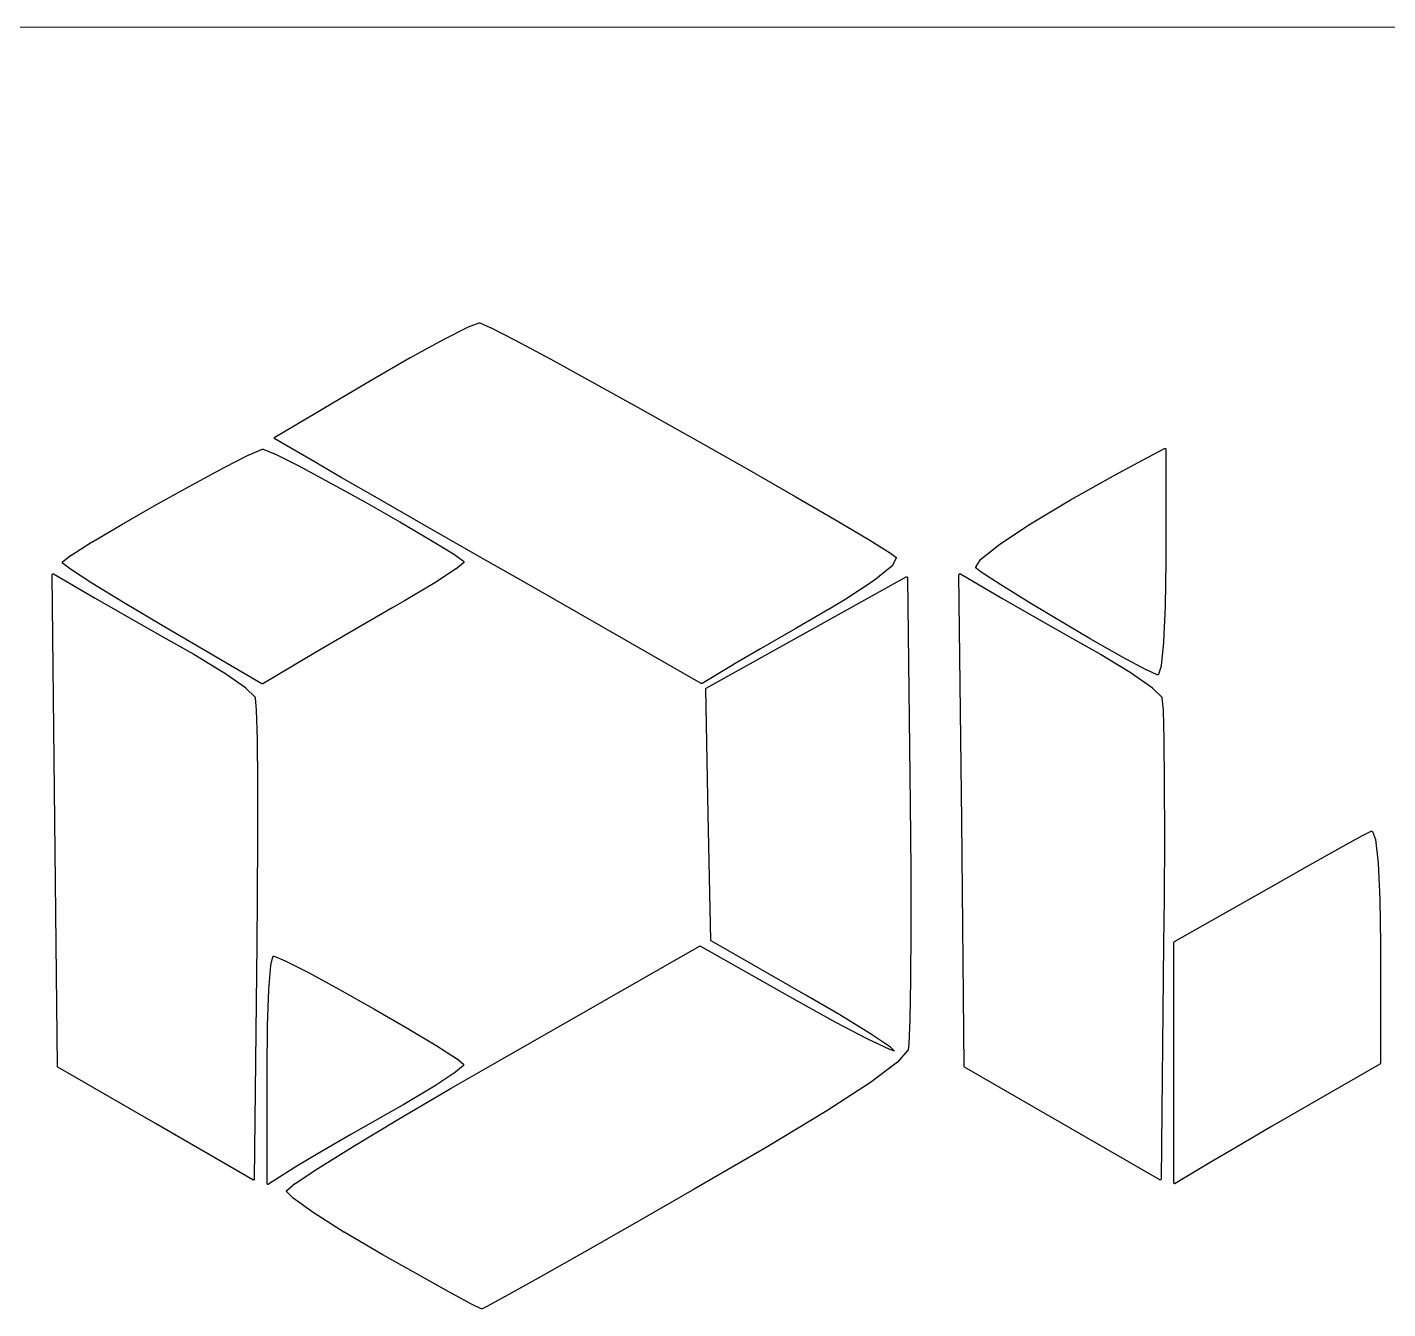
# Model space of a CAD drawing. Header units: millimetres. Extents: x 24 to 207, y 13 to 184.
# Drawn here: x 61.47 to 69.35, y 174.56 to 181.98 of the extents above; entities that cross this region are included whole.
import ezdxf

# ---------------------------------------------------------------- set-up
doc = ezdxf.new("R2010")
doc.units = ezdxf.units.MM
doc.header["$MEASUREMENT"] = 0
doc.layers.get('0').update_dxf_attribs({"lineweight": 0, "true_color": 0xf6921e})
doc.layers.add('PCB', color=7, linetype='Continuous', lineweight=0, true_color=0x38e42f)
doc.layers.add('Silk', color=142, linetype='Continuous')

# ---------------------------------------------------------------- blocks, each defined once
blk = doc.blocks.new('PCB')
at = {"color": 0}
blk.add_line((101.98, 62.65), (-34.986, 62.65), dxfattribs=at)

msp = doc.modelspace()

# ---------------------------------------------------------------- linework, layer by layer
at = {"layer": 'Silk', "linetype": 'Continuous'}
for p, q in [((63.884, 180.1768), (64.024, 180.2476)), ((64.024, 180.2478), (64.086, 180.2708)), ((64.024, 180.2477), (64.024, 180.2478)), ((64.024, 180.2476), (64.024, 180.2477)), ((64.086, 180.2709), (64.087, 180.271)), ((64.086, 180.2708), (64.086, 180.2709)), ((64.086, 180.2708), (64.086, 180.2708)), ((64.087, 180.271), (64.088, 180.2711)), ((64.088, 180.2711), (64.088, 180.2711)), ((64.088, 180.2711), (64.089, 180.2709)), ((64.088, 180.2711), (64.088, 180.2711)), ((64.089, 180.2709), (64.089, 180.2708)), ((64.089, 180.2708), (64.089, 180.2707)), ((64.089, 180.2707), (64.09, 180.2707)), ((64.09, 180.2707), (64.151, 180.2445)), ((64.151, 180.2445), (64.151, 180.2444)), ((64.151, 180.2444), (64.152, 180.2443)), ((64.152, 180.2443), (64.294, 180.1709)), ((63.689, 180.0697), (63.883, 180.1768)), ((63.883, 180.1768), (63.883, 180.1768)), ((63.883, 180.1768), (63.884, 180.1768)), ((64.294, 180.1709), (64.294, 180.1709)), ((64.294, 180.1709), (64.294, 180.1709)), ((64.294, 180.1709), (64.501, 180.0596)), ((63.461, 179.9382), (63.688, 180.0697)), ((63.688, 180.0697), (63.688, 180.0697)), ((63.688, 180.0697), (63.689, 180.0697)), ((64.501, 180.0596), (64.501, 180.0596)), ((64.501, 180.0596), (64.501, 180.0596)), ((64.501, 180.0596), (64.756, 179.92)), ((62.904, 179.6081), (63.461, 179.9382)), ((63.461, 179.9382), (63.461, 179.9382)), ((63.461, 179.9382), (63.461, 179.9382)), ((64.756, 179.92), (64.756, 179.92)), ((64.756, 179.92), (64.756, 179.92)), ((64.756, 179.92), (65.041, 179.7614)), ((65.041, 179.7614), (65.041, 179.7614)), ((65.041, 179.7614), (65.041, 179.7614)), ((65.041, 179.7614), (65.341, 179.5932)), ((62.901, 179.6038), (62.902, 179.6046)), ((62.901, 179.6037), (62.901, 179.6038)), ((62.901, 179.6038), (62.901, 179.6038)), ((62.902, 179.6029), (62.901, 179.6037)), ((62.902, 179.6062), (62.903, 179.607)), ((62.902, 179.6055), (62.902, 179.6062)), ((62.902, 179.6054), (62.902, 179.6055)), ((62.902, 179.6055), (62.902, 179.6055)), ((62.902, 179.6046), (62.902, 179.6054)), ((62.902, 179.6021), (62.902, 179.6029)), ((62.902, 179.602), (62.902, 179.6021)), ((62.902, 179.6021), (62.902, 179.6021)), ((62.902, 179.6013), (62.902, 179.602)), ((62.903, 179.6006), (62.902, 179.6013)), ((62.903, 179.6075), (62.904, 179.6081)), ((62.903, 179.607), (62.903, 179.6075)), ((62.903, 179.607), (62.903, 179.607)), ((62.903, 179.607), (62.903, 179.607)), ((62.903, 179.6005), (62.903, 179.6006)), ((62.903, 179.6006), (62.903, 179.6006)), ((62.903, 179.6), (62.903, 179.6005)), ((62.904, 179.5995), (62.903, 179.6)), ((63.151, 179.4557), (62.904, 179.5995)), ((65.341, 179.5932), (65.341, 179.5932)), ((65.341, 179.5932), (65.341, 179.5932)), ((65.341, 179.5932), (65.638, 179.4248)), ((62.611, 179.4335), (62.754, 179.5064)), ((62.754, 179.5065), (62.755, 179.5066)), ((62.754, 179.5064), (62.754, 179.5065)), ((62.755, 179.5066), (62.83, 179.5386)), ((62.83, 179.5386), (62.831, 179.5388)), ((62.831, 179.539), (62.835, 179.5394)), ((62.831, 179.5388), (62.831, 179.539)), ((62.835, 179.5394), (62.836, 179.5395)), ((62.835, 179.5394), (62.835, 179.5394)), ((62.836, 179.5395), (62.836, 179.5394)), ((62.836, 179.5394), (62.837, 179.5393)), ((62.837, 179.5393), (62.837, 179.5392)), ((62.837, 179.5392), (62.837, 179.5391)), ((62.837, 179.5391), (62.902, 179.5134)), ((62.902, 179.5134), (62.902, 179.5132)), ((62.902, 179.5132), (62.903, 179.5132)), ((62.903, 179.5132), (63.038, 179.4448)), ((67.927, 179.4763), (68.054, 179.5429)), ((68.054, 179.5429), (68.055, 179.5431)), ((68.055, 179.5431), (68.056, 179.5434)), ((68.056, 179.5434), (68.056, 179.5434)), ((68.056, 179.5434), (68.056, 179.5434)), ((68.056, 179.5434), (68.057, 179.5434)), ((68.057, 179.5434), (68.058, 179.5434)), ((68.058, 179.5434), (68.058, 179.5433)), ((68.058, 179.5433), (68.058, 179.5433)), ((68.058, 179.5433), (68.059, 179.543)), ((68.059, 179.543), (68.059, 179.5428)), ((68.059, 179.5428), (68.059, 179.5427)), ((68.059, 179.5427), (68.059, 179.5427)), ((68.059, 179.5427), (68.06, 179.5421)), ((68.06, 179.5421), (68.061, 179.5416)), ((68.061, 179.5416), (68.061, 179.5416)), ((68.061, 179.5416), (68.061, 179.5415)), ((68.061, 179.5415), (68.061, 179.5408)), ((68.061, 179.5408), (68.061, 179.5401)), ((68.061, 179.5401), (68.061, 179.54)), ((68.061, 179.54), (68.062, 179.54)), ((68.062, 179.54), (68.062, 179.5392)), ((68.062, 179.5392), (68.062, 179.5384)), ((68.062, 179.5384), (68.062, 178.8873)), ((62.425, 179.333), (62.611, 179.4335)), ((62.611, 179.4335), (62.611, 179.4335)), ((62.611, 179.4335), (62.611, 179.4335)), ((63.038, 179.4448), (63.038, 179.4448)), ((63.038, 179.4448), (63.038, 179.4448)), ((63.038, 179.4448), (63.22, 179.3473)), ((63.156, 179.4524), (63.151, 179.4557)), ((63.151, 179.4557), (63.151, 179.4557)), ((63.288, 179.3762), (63.156, 179.4524)), ((63.156, 179.4524), (63.156, 179.4524)), ((63.156, 179.4524), (63.156, 179.4524)), ((65.638, 179.4248), (65.638, 179.4248)), ((65.638, 179.4248), (65.638, 179.4248)), ((65.638, 179.4248), (65.916, 179.2655)), ((67.776, 179.3957), (67.927, 179.4763)), ((67.927, 179.4763), (67.927, 179.4763)), ((67.927, 179.4763), (67.927, 179.4763)), ((63.22, 179.3473), (63.22, 179.3473)), ((63.22, 179.3473), (63.22, 179.3472)), ((63.22, 179.3472), (63.425, 179.234)), ((63.497, 179.2561), (63.288, 179.3762)), ((63.288, 179.3762), (63.288, 179.3762)), ((63.288, 179.3762), (63.288, 179.3762)), ((67.51, 179.246), (67.776, 179.3957)), ((67.776, 179.3957), (67.776, 179.3957)), ((67.776, 179.3957), (67.776, 179.3957)), ((62.219, 179.2184), (62.425, 179.333)), ((62.425, 179.333), (62.425, 179.333)), ((62.425, 179.333), (62.425, 179.333)), ((65.916, 179.2655), (65.916, 179.2655)), ((65.916, 179.2655), (65.916, 179.2655)), ((65.916, 179.2655), (66.158, 179.1249)), ((62.017, 179.1032), (62.219, 179.2184)), ((62.219, 179.2184), (62.219, 179.2184)), ((62.219, 179.2184), (62.219, 179.2184)), ((63.425, 179.234), (63.425, 179.234)), ((63.425, 179.234), (63.425, 179.2339)), ((63.425, 179.2339), (63.628, 179.1183)), ((63.763, 179.1037), (63.497, 179.2561)), ((63.497, 179.2561), (63.497, 179.2561)), ((63.497, 179.2561), (63.497, 179.2561)), ((67.279, 179.1071), (67.51, 179.2459)), ((67.51, 179.2459), (67.51, 179.246)), ((67.51, 179.2459), (67.51, 179.2459)), ((63.628, 179.1183), (63.628, 179.1183)), ((63.628, 179.1183), (63.628, 179.1183)), ((63.628, 179.1183), (63.807, 179.0136)), ((66.158, 179.1249), (66.158, 179.1249)), ((66.158, 179.1249), (66.158, 179.1249)), ((66.158, 179.1249), (66.348, 179.0122)), ((61.844, 179.0007), (62.017, 179.1032)), ((62.017, 179.1032), (62.017, 179.1032)), ((62.017, 179.1032), (62.017, 179.1032)), ((64.065, 178.9303), (63.763, 179.1037)), ((63.763, 179.1037), (63.763, 179.1037)), ((63.763, 179.1037), (63.763, 179.1037)), ((67.1, 178.9892), (67.279, 179.107)), ((67.279, 179.107), (67.279, 179.1071)), ((67.279, 179.107), (67.279, 179.107)), ((61.722, 178.9244), (61.843, 179.0006)), ((61.843, 179.0006), (61.843, 179.0007)), ((61.843, 179.0007), (61.844, 179.0007)), ((63.807, 179.0136), (63.807, 179.0136)), ((63.807, 179.0136), (63.807, 179.0136)), ((63.807, 179.0136), (63.937, 178.9334)), ((66.348, 179.0122), (66.348, 179.0122)), ((66.348, 179.0122), (66.348, 179.0122)), ((66.348, 179.0122), (66.468, 178.9369)), ((66.99, 178.9027), (67.1, 178.989)), ((67.1, 178.9891), (67.1, 178.9892)), ((67.1, 178.989), (67.1, 178.9891)), ((61.674, 178.886), (61.675, 178.8866)), ((61.674, 178.8859), (61.674, 178.886)), ((61.674, 178.8858), (61.674, 178.8859)), ((61.674, 178.8851), (61.674, 178.8858)), ((61.674, 178.8844), (61.674, 178.8851)), ((61.674, 178.8843), (61.674, 178.8844)), ((61.674, 178.8842), (61.674, 178.8843)), ((61.674, 178.8834), (61.674, 178.8842)), ((61.674, 178.8827), (61.674, 178.8834)), ((61.674, 178.8826), (61.674, 178.8827)), ((61.674, 178.8824), (61.674, 178.8826)), ((61.674, 178.8818), (61.674, 178.8824)), ((61.674, 178.881), (61.674, 178.8818)), ((61.674, 178.8809), (61.674, 178.881)), ((61.674, 178.8808), (61.674, 178.8809)), ((61.675, 178.8803), (61.674, 178.8808)), ((61.675, 178.8873), (61.721, 178.924)), ((61.675, 178.8872), (61.675, 178.8873)), ((61.675, 178.8866), (61.675, 178.8872)), ((61.675, 178.8872), (61.675, 178.8872)), ((61.675, 178.8797), (61.675, 178.8803)), ((61.675, 178.8796), (61.675, 178.8797)), ((61.675, 178.8795), (61.675, 178.8796)), ((61.72, 178.8442), (61.675, 178.8795)), ((61.721, 178.924), (61.722, 178.9242)), ((61.722, 178.9242), (61.722, 178.9244)), ((63.937, 178.9334), (63.937, 178.9332)), ((63.937, 178.9332), (63.938, 178.9331)), ((63.938, 178.9331), (63.995, 178.8907)), ((63.996, 178.8808), (63.951, 178.8443)), ((63.995, 178.8907), (63.995, 178.8904)), ((63.995, 178.8904), (63.996, 178.8901)), ((63.996, 178.8901), (63.996, 178.8898)), ((63.996, 178.8898), (63.996, 178.8895)), ((63.996, 178.8895), (63.996, 178.889)), ((63.996, 178.889), (63.996, 178.8887)), ((63.996, 178.8887), (63.997, 178.8866)), ((63.997, 178.8816), (63.996, 178.8812)), ((63.996, 178.8812), (63.996, 178.8808)), ((63.997, 178.8866), (63.997, 178.886)), ((63.997, 178.886), (63.998, 178.8854)), ((63.998, 178.8832), (63.997, 178.8826)), ((63.997, 178.8826), (63.997, 178.8821)), ((63.997, 178.8821), (63.997, 178.8819)), ((63.997, 178.8819), (63.997, 178.8816)), ((63.998, 178.8854), (63.998, 178.8851)), ((63.998, 178.8851), (63.998, 178.8849)), ((63.998, 178.8849), (63.998, 178.8843)), ((63.998, 178.8843), (63.998, 178.8837)), ((63.998, 178.8837), (63.998, 178.8834)), ((63.998, 178.8834), (63.998, 178.8832)), ((64.385, 178.7474), (64.065, 178.9303)), ((64.065, 178.9303), (64.065, 178.9303)), ((66.468, 178.9369), (66.468, 178.9368)), ((66.468, 178.9368), (66.468, 178.9367)), ((66.468, 178.9367), (66.499, 178.9145)), ((66.5, 178.9082), (66.477, 178.8635)), ((66.499, 178.9145), (66.499, 178.9145)), ((66.499, 178.9145), (66.499, 178.9145)), ((66.499, 178.9145), (66.5, 178.9139)), ((66.5, 178.9139), (66.5, 178.9133)), ((66.5, 178.9133), (66.5, 178.9132)), ((66.5, 178.9132), (66.5, 178.9132)), ((66.5, 178.9132), (66.501, 178.9124)), ((66.501, 178.9091), (66.5, 178.9083)), ((66.5, 178.9083), (66.5, 178.9083)), ((66.5, 178.9083), (66.5, 178.9082)), ((66.501, 178.9124), (66.501, 178.9117)), ((66.501, 178.9117), (66.501, 178.9116)), ((66.501, 178.9116), (66.501, 178.9116)), ((66.501, 178.9116), (66.501, 178.9108)), ((66.501, 178.9108), (66.501, 178.91)), ((66.501, 178.91), (66.501, 178.9099)), ((66.501, 178.9099), (66.501, 178.9098)), ((66.501, 178.9098), (66.501, 178.9091)), ((66.962, 178.8568), (66.988, 178.9013)), ((66.988, 178.9014), (66.989, 178.902)), ((66.988, 178.9013), (66.988, 178.9014)), ((66.988, 178.9014), (66.988, 178.9014)), ((66.989, 178.902), (66.989, 178.9027)), ((66.989, 178.9027), (66.99, 178.9027)), ((66.99, 178.9027), (66.99, 178.9027)), ((68.062, 178.8873), (68.058, 178.6315)), ((68.062, 178.8873), (68.062, 178.8873)), ((68.062, 178.8873), (68.062, 178.8873)), ((61.615, 178.8143), (61.616, 178.815)), ((61.615, 178.8142), (61.615, 178.8143)), ((61.615, 178.8143), (61.615, 178.8143)), ((61.615, 178.8134), (61.615, 178.8142)), ((61.615, 178.8126), (61.615, 178.8134)), ((61.615, 178.8125), (61.615, 178.8126)), ((61.645, 175.9661), (61.615, 178.8125)), ((61.615, 178.8125), (61.615, 178.8125)), ((61.616, 178.8158), (61.617, 178.8163)), ((61.616, 178.8157), (61.616, 178.8158)), ((61.616, 178.8158), (61.616, 178.8158)), ((61.616, 178.815), (61.616, 178.8157)), ((61.617, 178.8163), (61.618, 178.8169)), ((61.618, 178.8172), (61.619, 178.8175)), ((61.618, 178.8169), (61.618, 178.8172)), ((61.618, 178.8169), (61.618, 178.8169)), ((61.618, 178.8169), (61.618, 178.8169)), ((61.619, 178.8175), (61.619, 178.8175)), ((61.619, 178.8175), (61.619, 178.8175)), ((61.619, 178.8175), (61.62, 178.8175)), ((61.62, 178.8175), (61.621, 178.8175)), ((61.621, 178.8175), (61.621, 178.8175)), ((61.621, 178.8175), (61.622, 178.8172)), ((61.621, 178.8175), (61.621, 178.8175)), ((61.622, 178.8172), (61.623, 178.8169)), ((61.623, 178.8169), (61.623, 178.8169)), ((61.623, 178.8169), (61.623, 178.8169)), ((61.623, 178.8169), (61.863, 178.677)), ((61.72, 178.8441), (61.72, 178.8442)), ((61.721, 178.8439), (61.72, 178.8441)), ((61.844, 178.764), (61.721, 178.8439)), ((63.95, 178.844), (63.829, 178.7666)), ((63.951, 178.8443), (63.95, 178.8442)), ((63.95, 178.8442), (63.95, 178.844)), ((65.98, 178.4781), (66.559, 178.8003)), ((66.476, 178.862), (66.373, 178.7787)), ((66.477, 178.8627), (66.476, 178.8622)), ((66.476, 178.8622), (66.476, 178.8621)), ((66.476, 178.8621), (66.476, 178.862)), ((66.477, 178.8635), (66.477, 178.8634)), ((66.477, 178.8634), (66.477, 178.8633)), ((66.477, 178.8633), (66.477, 178.8627)), ((66.559, 178.8005), (66.56, 178.8008)), ((66.559, 178.8003), (66.559, 178.8005)), ((66.56, 178.8008), (66.56, 178.8008)), ((66.56, 178.8008), (66.56, 178.8008)), ((66.56, 178.8008), (66.561, 178.8008)), ((66.561, 178.8008), (66.562, 178.8008)), ((66.562, 178.8008), (66.562, 178.8008)), ((66.562, 178.8008), (66.562, 178.8008)), ((66.562, 178.8008), (66.563, 178.8005)), ((66.563, 178.8005), (66.563, 178.8003)), ((66.563, 178.8003), (66.563, 178.8002)), ((66.563, 178.8002), (66.564, 178.8002)), ((66.564, 178.8002), (66.564, 178.7997)), ((66.564, 178.7997), (66.565, 178.7992)), ((66.565, 178.7992), (66.565, 178.7991)), ((66.565, 178.7991), (66.565, 178.799)), ((66.565, 178.799), (66.565, 178.7983)), ((66.565, 178.7983), (66.566, 178.7977)), ((66.566, 178.7977), (66.566, 178.7976)), ((66.566, 178.7976), (66.566, 178.7975)), ((66.566, 178.7975), (66.566, 178.7967)), ((66.566, 178.7967), (66.566, 178.796)), ((66.566, 178.796), (66.582, 177.486)), ((66.864, 178.8126), (66.865, 178.8134)), ((66.864, 178.8125), (66.864, 178.8126)), ((66.88, 177.3893), (66.864, 178.8125)), ((66.864, 178.8125), (66.864, 178.8125)), ((66.865, 178.815), (66.866, 178.8157)), ((66.865, 178.8143), (66.865, 178.815)), ((66.865, 178.8142), (66.865, 178.8143)), ((66.865, 178.8143), (66.865, 178.8143)), ((66.865, 178.8134), (66.865, 178.8142)), ((66.866, 178.8163), (66.867, 178.8169)), ((66.866, 178.8158), (66.866, 178.8163)), ((66.866, 178.8157), (66.866, 178.8158)), ((66.866, 178.8158), (66.866, 178.8158)), ((66.867, 178.8169), (66.868, 178.8172)), ((66.867, 178.8169), (66.867, 178.8169)), ((66.867, 178.8169), (66.867, 178.8169)), ((66.868, 178.8172), (66.869, 178.8175)), ((66.869, 178.8175), (66.869, 178.8175)), ((66.869, 178.8175), (66.869, 178.8175)), ((66.869, 178.8175), (66.869, 178.8175)), ((66.869, 178.8175), (66.87, 178.8175)), ((66.87, 178.8175), (66.87, 178.8175)), ((66.87, 178.8175), (66.871, 178.8172)), ((66.87, 178.8175), (66.87, 178.8175)), ((66.871, 178.8172), (66.872, 178.8169)), ((66.872, 178.8169), (66.872, 178.8169)), ((66.872, 178.8169), (66.872, 178.8169)), ((66.872, 178.8169), (67.113, 178.677)), ((66.961, 178.8552), (66.962, 178.8558)), ((66.961, 178.855), (66.961, 178.8552)), ((66.961, 178.8548), (66.961, 178.855)), ((66.961, 178.8541), (66.961, 178.8548)), ((66.961, 178.8535), (66.961, 178.8541)), ((66.961, 178.8533), (66.961, 178.8535)), ((66.961, 178.8531), (66.961, 178.8533)), ((66.962, 178.8525), (66.961, 178.8531)), ((66.962, 178.8567), (66.962, 178.8568)), ((66.962, 178.8565), (66.962, 178.8567)), ((66.962, 178.8558), (66.962, 178.8565)), ((66.962, 178.8518), (66.962, 178.8525)), ((66.962, 178.8517), (66.962, 178.8518)), ((66.962, 178.8515), (66.962, 178.8517)), ((66.962, 178.851), (66.962, 178.8515)), ((66.963, 178.8505), (66.962, 178.851)), ((66.963, 178.8504), (66.963, 178.8505)), ((66.963, 178.8503), (66.963, 178.8504)), ((66.993, 178.8279), (66.963, 178.8503)), ((66.993, 178.8278), (66.993, 178.8279)), ((66.993, 178.8277), (66.993, 178.8278)), ((67.107, 178.7537), (66.993, 178.8277)), ((61.844, 178.7639), (61.844, 178.764)), ((61.844, 178.764), (61.844, 178.764)), ((62.028, 178.6514), (61.844, 178.7639)), ((63.829, 178.7665), (63.655, 178.6624)), ((63.829, 178.7666), (63.829, 178.7665)), ((63.829, 178.7665), (63.829, 178.7665)), ((65.372, 178.1829), (64.385, 178.7474)), ((64.385, 178.7474), (64.385, 178.7474)), ((66.373, 178.7784), (66.21, 178.6715)), ((66.373, 178.7787), (66.373, 178.7786)), ((66.373, 178.7786), (66.373, 178.7784)), ((67.28, 178.6464), (67.107, 178.7537)), ((67.107, 178.7537), (67.107, 178.7537)), ((67.107, 178.7537), (67.107, 178.7537)), ((61.863, 178.677), (62.048, 178.5711)), ((62.028, 178.6513), (62.028, 178.6514)), ((62.252, 178.5181), (62.028, 178.6513)), ((62.028, 178.6513), (62.028, 178.6513)), ((63.655, 178.6623), (63.586, 178.622)), ((63.655, 178.6624), (63.655, 178.6624)), ((63.655, 178.6624), (63.655, 178.6623)), ((66.209, 178.6714), (66.132, 178.6253)), ((66.21, 178.6715), (66.209, 178.6715)), ((66.209, 178.6715), (66.209, 178.6714)), ((67.113, 178.677), (67.297, 178.5711)), ((67.49, 178.5205), (67.28, 178.6464)), ((67.28, 178.6464), (67.28, 178.6464)), ((67.28, 178.6464), (67.28, 178.6464)), ((62.048, 178.5711), (62.273, 178.4431)), ((63.586, 178.622), (63.371, 178.4974)), ((63.586, 178.622), (63.586, 178.622)), ((63.586, 178.622), (63.586, 178.622)), ((66.132, 178.6253), (65.915, 178.5002)), ((66.132, 178.6253), (66.132, 178.6253)), ((66.132, 178.6253), (66.132, 178.6253)), ((67.297, 178.5711), (67.522, 178.4431)), ((68.058, 178.6314), (68.049, 178.4232)), ((68.058, 178.6315), (68.058, 178.6315)), ((68.058, 178.6315), (68.058, 178.6314)), ((62.828, 178.1808), (62.252, 178.5181)), ((62.252, 178.5181), (62.252, 178.5181)), ((62.252, 178.5181), (62.252, 178.5181)), ((63.371, 178.4974), (63.171, 178.3812)), ((63.371, 178.4974), (63.371, 178.4974)), ((65.401, 178.1559), (65.98, 178.4781)), ((65.915, 178.5002), (65.716, 178.3839)), ((65.915, 178.5002), (65.915, 178.5002)), ((65.98, 178.4781), (65.98, 178.4781)), ((67.623, 178.4424), (67.49, 178.5205)), ((67.49, 178.5205), (67.49, 178.5205)), ((67.49, 178.5205), (67.49, 178.5205)), ((62.273, 178.4431), (62.273, 178.4431)), ((62.273, 178.4431), (62.434, 178.3525)), ((67.522, 178.4431), (67.522, 178.4431)), ((67.522, 178.4431), (67.683, 178.3525)), ((67.811, 178.3355), (67.623, 178.4424)), ((67.623, 178.4424), (67.623, 178.4424)), ((67.623, 178.4424), (67.623, 178.4424)), ((68.049, 178.4229), (68.035, 178.2845)), ((68.049, 178.4232), (68.049, 178.4231)), ((68.049, 178.4231), (68.049, 178.4229)), ((62.434, 178.3525), (62.434, 178.3525)), ((62.434, 178.3525), (62.434, 178.3524)), ((62.434, 178.3524), (62.605, 178.2494)), ((63.171, 178.3812), (63.025, 178.2952)), ((65.716, 178.3839), (65.569, 178.2977)), ((65.716, 178.3839), (65.716, 178.3839)), ((67.683, 178.3525), (67.683, 178.3525)), ((67.683, 178.3525), (67.683, 178.3524)), ((67.683, 178.3524), (67.855, 178.2494)), ((67.948, 178.2617), (67.811, 178.3355)), ((67.811, 178.3355), (67.811, 178.3355)), ((67.811, 178.3355), (67.811, 178.3355)), ((62.605, 178.2494), (62.605, 178.2493)), ((62.605, 178.2493), (62.606, 178.2492)), ((62.606, 178.2492), (62.733, 178.1593)), ((63.005, 178.2836), (62.834, 178.1809)), ((63.025, 178.2952), (63.005, 178.2836)), ((65.547, 178.2846), (65.377, 178.183)), ((65.569, 178.2977), (65.547, 178.2846)), ((67.855, 178.2494), (67.855, 178.2493)), ((67.855, 178.2493), (67.855, 178.2492)), ((67.855, 178.2492), (67.983, 178.1593)), ((67.949, 178.2617), (67.948, 178.2617)), ((67.949, 178.2616), (67.949, 178.2617)), ((68.012, 178.2336), (67.949, 178.2616)), ((68.035, 178.2833), (68.019, 178.2366)), ((68.035, 178.2845), (68.035, 178.2839)), ((68.035, 178.2839), (68.035, 178.2833)), ((62.829, 178.1808), (62.828, 178.1808)), ((62.828, 178.1808), (62.828, 178.1808)), ((62.829, 178.1805), (62.829, 178.1808)), ((62.83, 178.1802), (62.829, 178.1805)), ((62.831, 178.1802), (62.83, 178.1802)), ((62.83, 178.1802), (62.83, 178.1802)), ((62.83, 178.1802), (62.83, 178.1802)), ((62.832, 178.1802), (62.831, 178.1802)), ((62.833, 178.1805), (62.832, 178.1802)), ((62.832, 178.1802), (62.832, 178.1802)), ((62.832, 178.1802), (62.832, 178.1802)), ((62.834, 178.1809), (62.833, 178.1808)), ((62.833, 178.1808), (62.833, 178.1808)), ((62.833, 178.1808), (62.833, 178.1805)), ((65.373, 178.1826), (65.372, 178.1829)), ((65.372, 178.1829), (65.372, 178.1829)), ((65.372, 178.1829), (65.372, 178.1829)), ((65.374, 178.1823), (65.373, 178.1826)), ((65.375, 178.1823), (65.374, 178.1823)), ((65.374, 178.1823), (65.374, 178.1823)), ((65.374, 178.1823), (65.374, 178.1823)), ((65.374, 178.1823), (65.374, 178.1823)), ((65.376, 178.1826), (65.375, 178.1823)), ((65.375, 178.1823), (65.375, 178.1823)), ((65.375, 178.1823), (65.375, 178.1823)), ((65.377, 178.1829), (65.376, 178.1826)), ((65.377, 178.183), (65.377, 178.1829)), ((65.377, 178.1829), (65.377, 178.1829)), ((68.013, 178.2334), (68.012, 178.2336)), ((68.014, 178.2332), (68.013, 178.2334)), ((68.015, 178.2332), (68.014, 178.2332)), ((68.014, 178.2332), (68.014, 178.2332)), ((68.014, 178.2332), (68.014, 178.2332)), ((68.016, 178.2333), (68.015, 178.2333)), ((68.015, 178.2333), (68.015, 178.2332)), ((68.017, 178.2339), (68.016, 178.2337)), ((68.016, 178.2337), (68.016, 178.2334)), ((68.016, 178.2334), (68.016, 178.2333)), ((68.018, 178.2346), (68.017, 178.2341)), ((68.017, 178.2341), (68.017, 178.234)), ((68.017, 178.234), (68.017, 178.2339)), ((68.019, 178.2354), (68.018, 178.2352)), ((68.018, 178.2352), (68.018, 178.235)), ((68.018, 178.235), (68.018, 178.2346)), ((68.019, 178.2366), (68.019, 178.236)), ((68.019, 178.236), (68.019, 178.2354)), ((62.733, 178.1593), (62.734, 178.159)), ((62.734, 178.159), (62.734, 178.1587)), ((62.734, 178.1587), (62.789, 178.1035)), ((62.789, 178.1035), (62.789, 178.1028)), ((62.789, 178.1028), (62.79, 178.1021)), ((62.79, 178.1021), (62.79, 178.1021)), ((62.79, 178.1021), (62.79, 178.1021)), ((62.79, 178.1021), (62.79, 178.1015)), ((62.79, 178.1015), (62.79, 178.1004)), ((62.79, 178.1004), (62.796, 178.0283)), ((65.398, 178.1517), (65.399, 178.1524)), ((65.399, 178.1516), (65.398, 178.1517)), ((65.398, 178.1515), (65.399, 178.1516)), ((65.413, 177.4247), (65.398, 178.1515)), ((65.399, 178.154), (65.4, 178.1547)), ((65.399, 178.1534), (65.399, 178.154)), ((65.399, 178.1533), (65.399, 178.1534)), ((65.399, 178.1532), (65.399, 178.1533)), ((65.399, 178.1524), (65.399, 178.1532)), ((65.4, 178.1553), (65.401, 178.1559)), ((65.4, 178.1548), (65.4, 178.1553)), ((65.4, 178.1547), (65.4, 178.1548)), ((65.4, 178.1548), (65.4, 178.1548)), ((65.401, 178.1559), (65.401, 178.1559)), ((65.401, 178.1559), (65.401, 178.1559)), ((67.983, 178.1593), (67.983, 178.159)), ((67.983, 178.159), (67.983, 178.1587)), ((67.983, 178.1587), (68.038, 178.1035)), ((68.038, 178.1035), (68.039, 178.1028)), ((68.039, 178.1028), (68.039, 178.1021)), ((68.039, 178.1021), (68.039, 178.1021)), ((68.039, 178.1021), (68.039, 178.1021)), ((68.039, 178.1021), (68.039, 178.1015)), ((68.039, 178.1015), (68.039, 178.1004)), ((68.039, 178.1004), (68.046, 178.0283)), ((62.796, 178.0283), (62.796, 178.0281)), ((62.796, 178.0281), (62.796, 178.028)), ((62.796, 178.028), (62.801, 177.8593)), ((68.046, 178.0283), (68.046, 178.0281)), ((68.046, 178.0281), (68.046, 178.028)), ((68.046, 178.028), (68.05, 177.8593)), ((62.801, 177.8593), (62.801, 177.8593)), ((62.801, 177.8593), (62.801, 177.8592)), ((62.801, 177.8592), (62.803, 177.6104)), ((68.05, 177.8593), (68.05, 177.8593)), ((68.05, 177.8593), (68.05, 177.8592)), ((68.05, 177.8592), (68.052, 177.6104)), ((62.803, 177.6104), (62.803, 177.6104)), ((62.803, 177.6104), (62.803, 177.6103)), ((62.803, 177.6103), (62.804, 177.2977)), ((68.052, 177.6104), (68.052, 177.6104)), ((68.052, 177.6104), (68.052, 177.6103)), ((68.052, 177.6103), (68.053, 177.2977)), ((66.582, 177.486), (66.582, 177.486)), ((66.582, 177.486), (66.582, 177.486)), ((66.582, 177.486), (66.585, 177.1069)), ((65.427, 176.6979), (65.413, 177.4247)), ((66.895, 175.9661), (66.88, 177.3893)), ((66.88, 177.3893), (66.88, 177.3893)), ((62.804, 177.2976), (62.802, 176.9375)), ((62.804, 177.2977), (62.804, 177.2977)), ((62.804, 177.2977), (62.804, 177.2976)), ((68.053, 177.2976), (68.051, 176.9375)), ((68.053, 177.2977), (68.053, 177.2977)), ((68.053, 177.2977), (68.053, 177.2976)), ((69.071, 177.2307), (69.201, 177.3025)), ((69.201, 177.3026), (69.251, 177.3282)), ((69.201, 177.3025), (69.201, 177.3026)), ((69.201, 177.3025), (69.201, 177.3025)), ((69.251, 177.3284), (69.252, 177.3286)), ((69.251, 177.3282), (69.251, 177.3284)), ((69.252, 177.3286), (69.252, 177.3287)), ((69.252, 177.3287), (69.253, 177.3286)), ((69.252, 177.3286), (69.252, 177.3286)), ((69.253, 177.3286), (69.254, 177.3287)), ((69.254, 177.3287), (69.254, 177.3286)), ((69.254, 177.3286), (69.254, 177.3286)), ((69.254, 177.3286), (69.255, 177.3283)), ((69.255, 177.3283), (69.256, 177.3281)), ((69.256, 177.3281), (69.256, 177.328)), ((69.256, 177.328), (69.256, 177.3279)), ((69.256, 177.3279), (69.256, 177.3275)), ((69.256, 177.3275), (69.257, 177.327)), ((69.257, 177.327), (69.257, 177.3269)), ((69.257, 177.3269), (69.257, 177.3268)), ((69.257, 177.3268), (69.257, 177.3261)), ((69.257, 177.3261), (69.258, 177.3255)), ((69.258, 177.3255), (69.275, 177.2803)), ((68.882, 177.1254), (69.071, 177.2307)), ((69.071, 177.2307), (69.071, 177.2307)), ((69.071, 177.2307), (69.071, 177.2307)), ((69.275, 177.2803), (69.275, 177.2796)), ((69.275, 177.2796), (69.276, 177.279)), ((69.276, 177.279), (69.29, 177.1418)), ((69.29, 177.1418), (69.29, 177.1417)), ((69.29, 177.1417), (69.29, 177.1415)), ((69.29, 177.1415), (69.3, 176.9334)), ((66.585, 177.1069), (66.585, 177.1069)), ((66.585, 177.1069), (66.585, 177.1068)), ((66.585, 177.1068), (66.586, 176.7609)), ((68.658, 176.9988), (68.882, 177.1254)), ((68.882, 177.1254), (68.882, 177.1254)), ((68.882, 177.1254), (68.882, 177.1254)), ((68.111, 176.6884), (68.658, 176.9988)), ((68.658, 176.9988), (68.658, 176.9988)), ((68.658, 176.9988), (68.658, 176.9988)), ((62.802, 176.9375), (62.799, 176.6749)), ((62.802, 176.9375), (62.802, 176.9375)), ((62.802, 176.9375), (62.802, 176.9375)), ((68.051, 176.9375), (68.049, 176.6749)), ((68.051, 176.9375), (68.051, 176.9375)), ((68.051, 176.9375), (68.051, 176.9375)), ((69.3, 176.9334), (69.3, 176.9334)), ((69.3, 176.9334), (69.3, 176.9333)), ((69.3, 176.9333), (69.304, 176.6753)), ((66.586, 176.7609), (66.584, 176.4657)), ((66.586, 176.7609), (66.586, 176.7609)), ((66.586, 176.7609), (66.586, 176.7609)), ((62.799, 176.6748), (62.784, 175.3132)), ((62.799, 176.6749), (62.799, 176.6749)), ((62.799, 176.6749), (62.799, 176.6748)), ((65.427, 176.6971), (65.427, 176.6979)), ((65.427, 176.6963), (65.427, 176.6971)), ((65.427, 176.6962), (65.427, 176.6963)), ((65.428, 176.6955), (65.427, 176.6962)), ((65.427, 176.6962), (65.427, 176.6962)), ((65.428, 176.6948), (65.428, 176.6955)), ((65.428, 176.6947), (65.428, 176.6948)), ((65.429, 176.6942), (65.428, 176.6947)), ((65.428, 176.6947), (65.428, 176.6947)), ((65.43, 176.6936), (65.429, 176.6942)), ((65.978, 176.3792), (65.43, 176.6936)), ((68.049, 176.6748), (68.034, 175.3132)), ((68.049, 176.6749), (68.049, 176.6749)), ((68.049, 176.6749), (68.049, 176.6748)), ((68.108, 176.6849), (68.109, 176.6857)), ((68.108, 176.6841), (68.108, 176.6849)), ((68.108, 176.684), (68.108, 176.6841)), ((68.108, 175.2919), (68.108, 176.684)), ((68.108, 176.684), (68.108, 176.684)), ((68.109, 176.6873), (68.11, 176.6878)), ((68.109, 176.6872), (68.109, 176.6873)), ((68.109, 176.6864), (68.109, 176.6872)), ((68.109, 176.6872), (68.109, 176.6872)), ((68.109, 176.6858), (68.109, 176.6864)), ((68.109, 176.6857), (68.109, 176.6858)), ((68.109, 176.6857), (68.109, 176.6857)), ((68.11, 176.6878), (68.111, 176.6883)), ((68.111, 176.6883), (68.111, 176.6884)), ((68.111, 176.6884), (68.111, 176.6884)), ((69.304, 176.6753), (69.304, 176.6752)), ((69.304, 176.6752), (69.304, 176.6752)), ((69.304, 176.6752), (69.304, 176.663)), ((62.88, 176.5519), (62.892, 176.6006)), ((62.892, 176.6006), (62.893, 176.6013)), ((62.893, 176.6022), (62.894, 176.6027)), ((62.893, 176.6021), (62.893, 176.6022)), ((62.893, 176.602), (62.893, 176.6021)), ((62.893, 176.6013), (62.893, 176.602)), ((62.894, 176.6034), (62.895, 176.6037)), ((62.894, 176.6033), (62.894, 176.6034)), ((62.894, 176.6027), (62.894, 176.6033)), ((62.894, 176.6033), (62.894, 176.6033)), ((62.895, 176.6037), (62.896, 176.6041)), ((62.896, 176.6041), (62.896, 176.6042)), ((62.896, 176.6042), (62.897, 176.6042)), ((62.896, 176.6041), (62.896, 176.6041)), ((62.897, 176.6042), (62.898, 176.6043)), ((62.898, 176.6043), (62.898, 176.6043)), ((62.898, 176.6043), (62.898, 176.6041)), ((62.898, 176.6043), (62.898, 176.6043)), ((62.898, 176.6041), (62.899, 176.604)), ((62.899, 176.604), (62.964, 176.578)), ((64.168, 175.9797), (65.362, 176.6625)), ((65.362, 176.6625), (65.363, 176.6628)), ((65.363, 176.6628), (65.363, 176.6631)), ((65.363, 176.6631), (65.363, 176.6631)), ((65.363, 176.6631), (65.363, 176.6631)), ((65.363, 176.6631), (65.364, 176.6631)), ((65.364, 176.6631), (65.365, 176.6631)), ((65.365, 176.6631), (65.365, 176.6631)), ((65.365, 176.6631), (65.365, 176.6631)), ((65.365, 176.6631), (65.366, 176.6628)), ((65.366, 176.6628), (65.367, 176.6625)), ((65.367, 176.6625), (65.927, 176.3455)), ((69.304, 176.663), (69.304, 175.9834)), ((62.869, 176.4107), (62.88, 176.551)), ((62.88, 176.5514), (62.88, 176.5519)), ((62.88, 176.551), (62.88, 176.5514)), ((62.964, 176.578), (62.964, 176.5778)), ((62.964, 176.5778), (62.964, 176.5778)), ((62.964, 176.5778), (63.098, 176.5089)), ((63.098, 176.5089), (63.098, 176.5089)), ((63.098, 176.5089), (63.098, 176.5089)), ((63.098, 176.5089), (63.277, 176.4113)), ((66.584, 176.4656), (66.58, 176.2387)), ((66.584, 176.4657), (66.584, 176.4656)), ((66.584, 176.4656), (66.584, 176.4656)), ((62.862, 176.2009), (62.869, 176.4105)), ((62.869, 176.4106), (62.869, 176.4107)), ((62.869, 176.4105), (62.869, 176.4106)), ((63.277, 176.4113), (63.277, 176.4112)), ((63.277, 176.4112), (63.278, 176.4112)), ((63.278, 176.4112), (63.477, 176.2987)), ((66.174, 176.2649), (65.978, 176.3792)), ((63.477, 176.2987), (63.477, 176.2987)), ((63.477, 176.2987), (63.477, 176.2987)), ((63.477, 176.2987), (63.673, 176.1853)), ((65.927, 176.3455), (65.927, 176.3455)), ((65.927, 176.3455), (66.15, 176.2219)), ((62.859, 175.9438), (62.862, 176.2007)), ((62.862, 176.2008), (62.862, 176.2009)), ((62.862, 176.2007), (62.862, 176.2008)), ((66.15, 176.2219), (66.335, 176.1249)), ((66.351, 176.1556), (66.174, 176.2649)), ((66.58, 176.2385), (66.573, 176.0974)), ((66.58, 176.2387), (66.58, 176.2386)), ((66.58, 176.2386), (66.58, 176.2385)), ((63.673, 176.1853), (63.673, 176.1852)), ((63.673, 176.1852), (63.673, 176.1852)), ((63.673, 176.1852), (63.841, 176.0848)), ((66.335, 176.1249), (66.461, 176.0651)), ((66.467, 176.0778), (66.351, 176.1556)), ((63.841, 176.0848), (63.841, 176.0848)), ((63.841, 176.0848), (63.841, 176.0847)), ((63.841, 176.0847), (63.956, 176.0113)), ((66.461, 176.0651), (66.489, 176.0571)), ((66.489, 176.0571), (66.467, 176.0778)), ((66.568, 176.0599), (66.509, 175.9904)), ((66.569, 176.0608), (66.568, 176.0604)), ((66.568, 176.0604), (66.568, 176.0599)), ((66.573, 176.097), (66.569, 176.0625)), ((66.569, 176.0625), (66.569, 176.0619)), ((66.569, 176.0619), (66.569, 176.0614)), ((66.569, 176.0614), (66.569, 176.0611)), ((66.569, 176.0611), (66.569, 176.0608)), ((66.573, 176.0974), (66.573, 176.0972)), ((66.573, 176.0972), (66.573, 176.097)), ((61.645, 175.9653), (61.645, 175.9661)), ((61.646, 175.9645), (61.645, 175.9653)), ((61.646, 175.9644), (61.646, 175.9645)), ((61.646, 175.9645), (61.646, 175.9645)), ((61.646, 175.9637), (61.646, 175.9644)), ((61.646, 175.963), (61.646, 175.9637)), ((61.647, 175.9629), (61.646, 175.963)), ((61.646, 175.963), (61.646, 175.963)), ((61.647, 175.9624), (61.647, 175.9629)), ((61.648, 175.9619), (61.647, 175.9624)), ((62.212, 175.6354), (61.648, 175.9619)), ((63.925, 175.8399), (64.168, 175.9797)), ((63.995, 175.9718), (63.95, 175.9322)), ((63.956, 176.0113), (63.956, 176.0111)), ((63.956, 176.0111), (63.957, 176.011)), ((63.957, 176.011), (63.995, 175.9794)), ((63.995, 175.9794), (63.995, 175.9788)), ((63.995, 175.9788), (63.996, 175.9782)), ((63.996, 175.9731), (63.995, 175.9725)), ((63.995, 175.9725), (63.995, 175.9718)), ((63.996, 175.9782), (63.996, 175.9781)), ((63.996, 175.9781), (63.996, 175.9781)), ((63.996, 175.9781), (63.996, 175.9774)), ((63.996, 175.9774), (63.996, 175.9766)), ((63.996, 175.9766), (63.996, 175.9765)), ((63.996, 175.9765), (63.996, 175.9765)), ((63.996, 175.9765), (63.996, 175.9757)), ((63.996, 175.9757), (63.996, 175.9748)), ((63.996, 175.9748), (63.996, 175.9748)), ((63.996, 175.9748), (63.996, 175.9747)), ((63.996, 175.9747), (63.996, 175.974)), ((63.996, 175.974), (63.996, 175.9732)), ((63.996, 175.9732), (63.996, 175.9731)), ((63.996, 175.9731), (63.996, 175.9731)), ((64.168, 175.9797), (64.168, 175.9797)), ((64.168, 175.9797), (64.168, 175.9797)), ((66.508, 175.9897), (66.352, 175.8733)), ((66.509, 175.9904), (66.508, 175.9901)), ((66.508, 175.9901), (66.508, 175.9897)), ((66.895, 175.9653), (66.895, 175.9661)), ((66.895, 175.9645), (66.895, 175.9653)), ((66.895, 175.9644), (66.895, 175.9645)), ((66.895, 175.9645), (66.895, 175.9645)), ((66.895, 175.9637), (66.895, 175.9644)), ((66.896, 175.963), (66.895, 175.9637)), ((66.896, 175.9629), (66.896, 175.963)), ((66.896, 175.963), (66.896, 175.963)), ((66.897, 175.9624), (66.896, 175.9629)), ((66.897, 175.9619), (66.897, 175.9624)), ((67.462, 175.6354), (66.897, 175.9619)), ((69.301, 175.9791), (68.892, 175.7434)), ((69.302, 175.98), (69.301, 175.9794)), ((69.301, 175.9794), (69.301, 175.9791)), ((69.303, 175.9812), (69.302, 175.9802)), ((69.302, 175.9802), (69.302, 175.9802)), ((69.302, 175.9802), (69.302, 175.98)), ((69.304, 175.9834), (69.303, 175.9827)), ((69.303, 175.9827), (69.303, 175.9817)), ((69.303, 175.9817), (69.303, 175.9817)), ((69.303, 175.9817), (69.303, 175.9817)), ((69.303, 175.9817), (69.303, 175.9812)), ((62.859, 175.9437), (62.859, 175.9438)), ((62.859, 175.9438), (62.859, 175.9438)), ((62.859, 175.2881), (62.859, 175.9437)), ((63.949, 175.9318), (63.827, 175.852)), ((63.95, 175.9322), (63.949, 175.932)), ((63.949, 175.932), (63.949, 175.9318)), ((63.619, 175.6599), (63.925, 175.8399)), ((63.827, 175.8519), (63.65, 175.7461)), ((63.827, 175.852), (63.827, 175.8519)), ((63.827, 175.8519), (63.827, 175.8519)), ((63.925, 175.8399), (63.925, 175.8399)), ((63.925, 175.8399), (63.925, 175.8399)), ((66.352, 175.8731), (66.099, 175.709)), ((66.352, 175.8733), (66.352, 175.8732)), ((66.352, 175.8732), (66.352, 175.8731)), ((63.65, 175.7461), (63.558, 175.6931)), ((63.65, 175.7461), (63.65, 175.7461)), ((63.65, 175.7461), (63.65, 175.7461)), ((68.892, 175.7434), (68.674, 175.6174)), ((68.892, 175.7434), (68.892, 175.7434)), ((63.558, 175.6931), (63.344, 175.5713)), ((63.357, 175.5026), (63.619, 175.6599)), ((63.558, 175.6931), (63.558, 175.6931)), ((63.558, 175.6931), (63.558, 175.6931)), ((63.619, 175.6599), (63.619, 175.6599)), ((63.619, 175.6599), (63.619, 175.6599)), ((66.099, 175.7089), (65.748, 175.4962)), ((66.099, 175.709), (66.099, 175.7089)), ((66.099, 175.7089), (66.099, 175.7089)), ((62.777, 175.3089), (62.212, 175.6354)), ((63.344, 175.5713), (63.155, 175.4616)), ((63.344, 175.5713), (63.344, 175.5713)), ((68.026, 175.3089), (67.462, 175.6354)), ((68.674, 175.6174), (68.47, 175.4986)), ((68.674, 175.6174), (68.674, 175.6174)), ((63.153, 175.376), (63.357, 175.5025)), ((63.357, 175.5025), (63.357, 175.5026)), ((63.357, 175.5025), (63.357, 175.5025)), ((65.748, 175.4961), (65.332, 175.2545)), ((65.748, 175.4962), (65.748, 175.4961)), ((65.748, 175.4961), (65.748, 175.4961)), ((68.47, 175.4986), (68.319, 175.4093)), ((68.47, 175.4986), (68.47, 175.4986)), ((63.155, 175.4616), (63.021, 175.3822)), ((63.155, 175.4616), (63.155, 175.4616)), ((68.319, 175.4093), (68.299, 175.3977)), ((68.319, 175.4093), (68.319, 175.4093)), ((62.994, 175.3651), (62.867, 175.2839)), ((63.021, 175.3822), (62.994, 175.3651)), ((63.021, 175.2884), (63.153, 175.3759)), ((63.153, 175.3759), (63.153, 175.376)), ((63.153, 175.3759), (63.153, 175.3759)), ((68.299, 175.3977), (68.116, 175.2876)), ((68.299, 175.3977), (68.299, 175.3977)), ((62.777, 175.3086), (62.777, 175.3089)), ((62.778, 175.3083), (62.777, 175.3086)), ((62.779, 175.3083), (62.778, 175.3083)), ((62.778, 175.3083), (62.778, 175.3083)), ((62.778, 175.3083), (62.778, 175.3083)), ((62.78, 175.3083), (62.779, 175.3083)), ((62.781, 175.3086), (62.78, 175.3083)), ((62.78, 175.3083), (62.78, 175.3083)), ((62.78, 175.3083), (62.78, 175.3083)), ((62.782, 175.3089), (62.781, 175.3086)), ((62.783, 175.31), (62.782, 175.3095)), ((62.782, 175.3095), (62.782, 175.3089)), ((62.782, 175.3089), (62.782, 175.3089)), ((62.782, 175.3089), (62.782, 175.3089)), ((62.784, 175.3115), (62.783, 175.3108)), ((62.783, 175.3108), (62.783, 175.31)), ((62.783, 175.31), (62.783, 175.31)), ((62.783, 175.31), (62.783, 175.31)), ((62.784, 175.3132), (62.784, 175.3124)), ((62.784, 175.3124), (62.784, 175.3115)), ((62.784, 175.3115), (62.784, 175.3115)), ((62.784, 175.3115), (62.784, 175.3115)), ((62.859, 175.288), (62.859, 175.2881)), ((62.859, 175.2879), (62.859, 175.288)), ((62.859, 175.2872), (62.859, 175.2879)), ((62.859, 175.2864), (62.859, 175.2872)), ((62.859, 175.2863), (62.859, 175.2864)), ((62.859, 175.2862), (62.859, 175.2863)), ((62.86, 175.2856), (62.859, 175.2862)), ((62.86, 175.2849), (62.86, 175.2856)), ((62.86, 175.2848), (62.86, 175.2849)), ((62.86, 175.2849), (62.86, 175.2849)), ((62.861, 175.2843), (62.86, 175.2848)), ((62.861, 175.2838), (62.861, 175.2843)), ((62.862, 175.2837), (62.861, 175.2838)), ((62.861, 175.2838), (62.861, 175.2838)), ((62.862, 175.2835), (62.862, 175.2837)), ((62.863, 175.2832), (62.862, 175.2835)), ((62.864, 175.2832), (62.863, 175.2832)), ((62.863, 175.2832), (62.863, 175.2832)), ((62.863, 175.2832), (62.863, 175.2832)), ((62.865, 175.2832), (62.864, 175.2832)), ((62.866, 175.2836), (62.865, 175.2833)), ((62.865, 175.2833), (62.865, 175.2833)), ((62.865, 175.2833), (62.865, 175.2832)), ((62.867, 175.2839), (62.866, 175.2839)), ((62.866, 175.2839), (62.866, 175.2838)), ((62.866, 175.2838), (62.866, 175.2836)), ((62.973, 175.2477), (63.02, 175.288)), ((63.02, 175.288), (63.021, 175.2882)), ((63.021, 175.2882), (63.021, 175.2884)), ((65.332, 175.2545), (64.999, 175.0638)), ((65.332, 175.2545), (65.332, 175.2545)), ((65.332, 175.2545), (65.332, 175.2545)), ((68.027, 175.3086), (68.026, 175.3089)), ((68.028, 175.3083), (68.027, 175.3086)), ((68.029, 175.3083), (68.028, 175.3083)), ((68.028, 175.3083), (68.028, 175.3083)), ((68.028, 175.3083), (68.028, 175.3083)), ((68.03, 175.3086), (68.029, 175.3083)), ((68.029, 175.3083), (68.029, 175.3083)), ((68.029, 175.3083), (68.029, 175.3083)), ((68.029, 175.3083), (68.029, 175.3083)), ((68.031, 175.3089), (68.03, 175.3086)), ((68.032, 175.3095), (68.031, 175.3089)), ((68.031, 175.3089), (68.031, 175.3089)), ((68.031, 175.3089), (68.031, 175.3089)), ((68.033, 175.3108), (68.032, 175.31)), ((68.032, 175.31), (68.032, 175.31)), ((68.032, 175.31), (68.032, 175.31)), ((68.032, 175.31), (68.032, 175.3095)), ((68.034, 175.3132), (68.033, 175.3124)), ((68.033, 175.3124), (68.033, 175.3115)), ((68.033, 175.3115), (68.033, 175.3115)), ((68.033, 175.3115), (68.033, 175.3115)), ((68.033, 175.3115), (68.033, 175.3108)), ((68.108, 175.2918), (68.108, 175.2919)), ((68.108, 175.2919), (68.108, 175.2919)), ((68.108, 175.291), (68.108, 175.2918)), ((68.108, 175.2902), (68.108, 175.291)), ((68.109, 175.2902), (68.108, 175.2902)), ((68.109, 175.2901), (68.109, 175.2902)), ((68.109, 175.2894), (68.109, 175.2901)), ((68.109, 175.2887), (68.109, 175.2894)), ((68.109, 175.2886), (68.109, 175.2887)), ((68.109, 175.2887), (68.109, 175.2887)), ((68.11, 175.2881), (68.109, 175.2886)), ((68.111, 175.2876), (68.11, 175.2881)), ((68.112, 175.2873), (68.111, 175.2876)), ((68.111, 175.2876), (68.111, 175.2876)), ((68.111, 175.2876), (68.111, 175.2876)), ((68.112, 175.287), (68.112, 175.2873)), ((68.113, 175.287), (68.112, 175.287)), ((68.112, 175.287), (68.112, 175.287)), ((68.112, 175.287), (68.112, 175.287)), ((68.114, 175.287), (68.113, 175.287)), ((68.115, 175.2873), (68.114, 175.287)), ((68.114, 175.287), (68.114, 175.287)), ((68.114, 175.287), (68.114, 175.287)), ((68.116, 175.2876), (68.115, 175.2873)), ((68.116, 175.2876), (68.116, 175.2876)), ((68.116, 175.2876), (68.116, 175.2876)), ((62.972, 175.2464), (62.973, 175.2466)), ((62.972, 175.2459), (62.972, 175.2464)), ((62.972, 175.2453), (62.972, 175.2459)), ((62.972, 175.245), (62.972, 175.2453)), ((62.972, 175.2447), (62.972, 175.245)), ((62.972, 175.2442), (62.972, 175.2447)), ((62.972, 175.2436), (62.972, 175.2442)), ((62.972, 175.2433), (62.972, 175.2436)), ((62.972, 175.243), (62.972, 175.2433)), ((62.972, 175.2425), (62.972, 175.243)), ((62.972, 175.2419), (62.972, 175.2425)), ((62.972, 175.2417), (62.972, 175.2419)), ((62.972, 175.2414), (62.972, 175.2417)), ((62.973, 175.241), (62.972, 175.2414)), ((62.973, 175.2473), (62.973, 175.2477)), ((62.973, 175.2469), (62.973, 175.2473)), ((62.973, 175.2466), (62.973, 175.2469)), ((62.973, 175.2405), (62.973, 175.241)), ((63.009, 175.203), (62.973, 175.2405)), ((63.009, 175.2027), (63.009, 175.203)), ((63.01, 175.2024), (63.009, 175.2027)), ((63.126, 175.1197), (63.01, 175.2024)), ((63.126, 175.1196), (63.126, 175.1197)), ((63.126, 175.1197), (63.126, 175.1197)), ((63.304, 175.0071), (63.126, 175.1196)), ((64.999, 175.0638), (64.699, 174.8933)), ((64.999, 175.0638), (64.999, 175.0638)), ((64.999, 175.0638), (64.999, 175.0638)), ((63.305, 175.007), (63.304, 175.0071)), ((63.525, 174.8776), (63.305, 175.007)), ((63.305, 175.007), (63.305, 175.007)), ((63.721, 174.7665), (63.525, 174.8776)), ((63.525, 174.8776), (63.525, 174.8776)), ((63.525, 174.8776), (63.525, 174.8776)), ((64.699, 174.8933), (64.446, 174.7506)), ((64.699, 174.8933), (64.699, 174.8933)), ((64.699, 174.8933), (64.699, 174.8933)), ((63.91, 174.6614), (63.721, 174.7665)), ((63.721, 174.7665), (63.721, 174.7665)), ((63.721, 174.7665), (63.721, 174.7665)), ((64.446, 174.7506), (64.254, 174.6433)), ((64.446, 174.7506), (64.446, 174.7506)), ((64.446, 174.7506), (64.446, 174.7506)), ((64.043, 174.59), (63.91, 174.6614)), ((63.91, 174.6614), (63.91, 174.6614)), ((63.91, 174.6614), (63.91, 174.6614)), ((64.254, 174.6433), (64.135, 174.579)), ((64.254, 174.6433), (64.254, 174.6433)), ((64.254, 174.6433), (64.254, 174.6433)), ((64.043, 174.5899), (64.043, 174.59)), ((64.043, 174.5898), (64.043, 174.5899)), ((64.099, 174.5634), (64.043, 174.5898)), ((64.099, 174.5632), (64.099, 174.5634)), ((64.1, 174.563), (64.099, 174.5632)), ((64.1, 174.5629), (64.1, 174.563)), ((64.1, 174.563), (64.1, 174.563)), ((64.101, 174.5629), (64.1, 174.5629)), ((64.102, 174.563), (64.101, 174.5629)), ((64.101, 174.5629), (64.101, 174.5629)), ((64.103, 174.5634), (64.102, 174.5632)), ((64.102, 174.5632), (64.102, 174.563)), ((64.102, 174.563), (64.102, 174.563)), ((64.135, 174.5788), (64.103, 174.5634)), ((64.135, 174.579), (64.135, 174.5789)), ((64.135, 174.5789), (64.135, 174.5788))]:
    msp.add_line(p, q, dxfattribs=at)

# ---------------------------------------------------------------- block references
at = {"layer": 'PCB'}
msp.add_blockref('PCB', (62.0706, 119.3324), dxfattribs=at)

doc.saveas('drawing.dxf')
